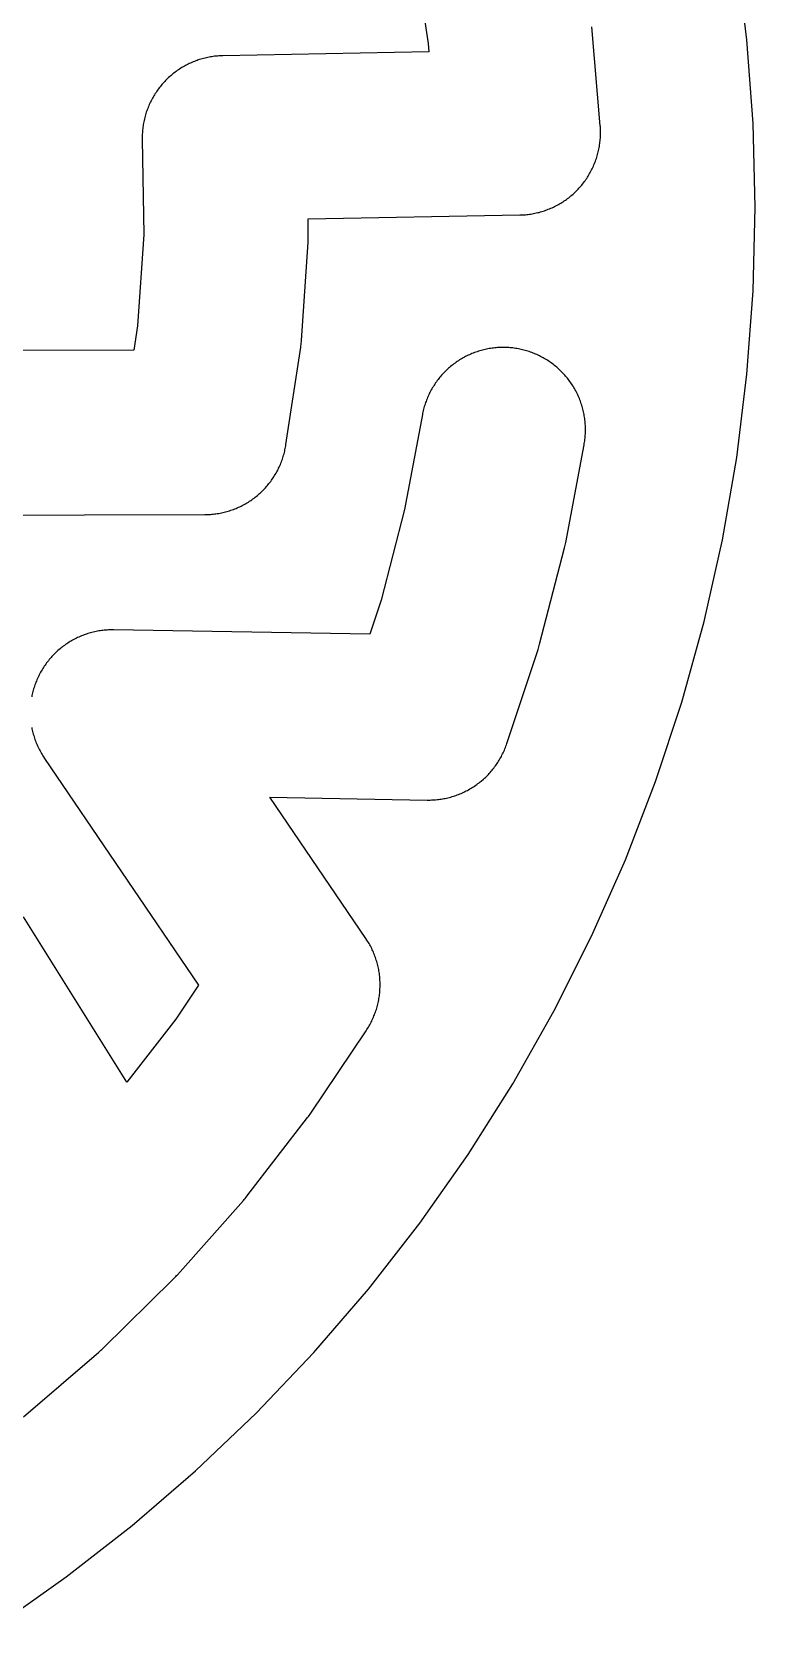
# Model space of a CAD drawing. Header units: millimetres. Extents: x -145 to 145, y -145 to 145.
# Drawn here: x 83.4 to 145, y -120.6 to 14.9 of the extents above; entities that cross this region are included whole.
import ezdxf

# ---------------------------------------------------------------- set-up
doc = ezdxf.new("R2010")
doc.units = ezdxf.units.MM
doc.layers.add('BOUNDARY', color=3, linetype='CONTINUOUS')
doc.layers.add('CORRIDORS', color=1, linetype='CONTINUOUS')

msp = doc.modelspace()

# ---------------------------------------------------------------- linework, layer by layer
at = {"layer": 'BOUNDARY'}
msp.add_lwpolyline([(80.558, -120.563), (86.376, -116.465), (91.987, -112.087), (97.376, -107.438), (102.53, -102.53), (107.438, -97.376), (112.087, -91.987), (116.465, -86.376), (120.563, -80.558), (124.371, -74.545), (127.879, -68.353), (131.078, -61.995), (133.963, -55.489), (136.524, -48.849), (138.756, -42.091), (140.655, -35.232), (142.214, -28.288), (143.431, -21.276), (144.302, -14.212), (144.825, -7.115), (145, 0), (144.825, 7.115), (144.302, 14.212), (143.431, 21.276)], dxfattribs=at)
at = {"layer": 'CORRIDORS'}
for points in [[(115.968, 21.782), (117.174, 13.909), (117.234, 13.191), (99.701, 12.869), (99.583, 12.866), (99.465, 12.86), (99.347, 12.853), (99.229, 12.844), (99.111, 12.833), (98.993, 12.82), (98.876, 12.805), (98.759, 12.788), (98.642, 12.768), (98.526, 12.747), (98.41, 12.724), (98.294, 12.699), (98.179, 12.672), (98.064, 12.644), (97.95, 12.613), (97.836, 12.58), (97.723, 12.545), (97.61, 12.509), (97.499, 12.47), (97.387, 12.43), (97.277, 12.388), (97.167, 12.344), (97.058, 12.298), (96.95, 12.25), (96.842, 12.2), (96.736, 12.149), (96.63, 12.096), (96.525, 12.041), (96.421, 11.984), (96.319, 11.926), (96.217, 11.865), (96.116, 11.803), (96.016, 11.74), (95.917, 11.674), (95.82, 11.608), (95.724, 11.539), (95.628, 11.469), (95.534, 11.397), (95.441, 11.324), (95.35, 11.249), (95.26, 11.172), (95.171, 11.094), (95.083, 11.015), (94.997, 10.934), (94.912, 10.851), (94.828, 10.767), (94.746, 10.682), (94.666, 10.595), (94.587, 10.508), (94.509, 10.418), (94.433, 10.328), (94.358, 10.236), (94.285, 10.143), (94.214, 10.048), (94.144, 9.953), (94.076, 9.856), (94.009, 9.758), (93.944, 9.659), (93.881, 9.559), (93.82, 9.458), (93.76, 9.356), (93.702, 9.253), (93.645, 9.149), (93.591, 9.044), (93.538, 8.938), (93.487, 8.831), (93.438, 8.724), (93.391, 8.615), (93.345, 8.506), (93.302, 8.396), (93.26, 8.285), (93.22, 8.174), (93.182, 8.062), (93.146, 7.949), (93.112, 7.836), (93.079, 7.722), (93.049, 7.608), (93.021, 7.493), (92.994, 7.378), (92.97, 7.262), (92.947, 7.146), (92.927, 7.029), (92.908, 6.912), (92.891, 6.795), (92.877, 6.678), (92.864, 6.56), (92.853, 6.442), (92.845, 6.324), (92.838, 6.206), (92.833, 6.088), (92.831, 5.97), (92.83, 5.851), (92.831, 5.753), (92.966, -2.331), (92.444, -10.101), (92.133, -12.152), (72.523, -12.19)], [(77.666, -26.18), (98.164, -26.14), (98.282, -26.139), (98.4, -26.136), (98.518, -26.13), (98.637, -26.123), (98.755, -26.114), (98.872, -26.103), (98.99, -26.089), (99.107, -26.074), (99.224, -26.057), (99.341, -26.038), (99.457, -26.017), (99.574, -25.994), (99.689, -25.969), (99.804, -25.942), (99.919, -25.913), (100.033, -25.882), (100.147, -25.849), (100.26, -25.814), (100.373, -25.778), (100.484, -25.739), (100.596, -25.699), (100.706, -25.657), (100.816, -25.612), (100.925, -25.566), (101.033, -25.519), (101.141, -25.469), (101.247, -25.418), (101.353, -25.364), (101.458, -25.309), (101.561, -25.252), (101.664, -25.194), (101.766, -25.134), (101.867, -25.072), (101.967, -25.008), (102.065, -24.943), (102.163, -24.876), (102.259, -24.807), (102.354, -24.737), (102.448, -24.665), (102.541, -24.591), (102.633, -24.516), (102.723, -24.44), (102.812, -24.362), (102.899, -24.282), (102.986, -24.201), (103.07, -24.119), (103.154, -24.035), (103.236, -23.95), (103.316, -23.863), (103.396, -23.775), (103.473, -23.686), (103.549, -23.595), (103.624, -23.503), (103.697, -23.41), (103.768, -23.316), (103.838, -23.22), (103.906, -23.123), (103.973, -23.026), (104.037, -22.927), (104.101, -22.827), (104.162, -22.725), (104.222, -22.623), (104.28, -22.52), (104.336, -22.416), (104.391, -22.311), (104.443, -22.205), (104.494, -22.098), (104.543, -21.991), (104.591, -21.882), (104.636, -21.773), (104.68, -21.663), (104.721, -21.552), (104.761, -21.441), (104.799, -21.329), (104.835, -21.216), (104.869, -21.103), (104.901, -20.989), (104.932, -20.875), (104.96, -20.76), (104.986, -20.644), (105.011, -20.529), (105.033, -20.412), (105.054, -20.296), (105.07, -20.192), (106.329, -11.912), (106.346, -11.795), (106.361, -11.678), (106.374, -11.56), (106.385, -11.442), (106.393, -11.329), (106.954, -2.973), (106.961, -2.855), (106.966, -2.737), (106.969, -2.618), (106.97, -2.5), (106.969, -2.387), (106.946, -1), (124.969, -0.669), (125.087, -0.666), (125.205, -0.66), (125.323, -0.653), (125.441, -0.644), (125.559, -0.633), (125.677, -0.62), (125.794, -0.605), (125.911, -0.588), (126.028, -0.568), (126.144, -0.547), (126.26, -0.524), (126.376, -0.499), (126.491, -0.472), (126.606, -0.444), (126.72, -0.413), (126.834, -0.38), (126.947, -0.345), (127.06, -0.309), (127.171, -0.27), (127.283, -0.23), (127.393, -0.188), (127.503, -0.144), (127.612, -0.098), (127.72, -0.05), (127.828, 0), (127.934, 0.051), (128.04, 0.104), (128.145, 0.159), (128.249, 0.216), (128.351, 0.274), (128.453, 0.335), (128.554, 0.397), (128.654, 0.46), (128.753, 0.526), (128.85, 0.592), (128.946, 0.661), (129.042, 0.731), (129.136, 0.803), (129.229, 0.876), (129.32, 0.951), (129.41, 1.028), (129.499, 1.106), (129.587, 1.185), (129.673, 1.266), (129.758, 1.349), (129.842, 1.433), (129.924, 1.518), (130.004, 1.605), (130.083, 1.692), (130.161, 1.782), (130.237, 1.872), (130.312, 1.964), (130.385, 2.057), (130.456, 2.152), (130.526, 2.247), (130.594, 2.344), (130.661, 2.442), (130.726, 2.541), (130.789, 2.641), (130.85, 2.742), (130.91, 2.844), (130.968, 2.947), (131.025, 3.051), (131.079, 3.156), (131.132, 3.262), (131.183, 3.369), (131.232, 3.476), (131.279, 3.585), (131.325, 3.694), (131.368, 3.804), (131.41, 3.915), (131.45, 4.026), (131.488, 4.138), (131.524, 4.251), (131.558, 4.364), (131.591, 4.478), (131.621, 4.592), (131.649, 4.707), (131.676, 4.822), (131.7, 4.938), (131.723, 5.054), (131.743, 5.171), (131.762, 5.288), (131.779, 5.405), (131.793, 5.522), (131.806, 5.64), (131.817, 5.758), (131.825, 5.876), (131.832, 5.994), (131.837, 6.112), (131.839, 6.23), (131.84, 6.349), (131.839, 6.467), (131.835, 6.585), (131.83, 6.704), (131.823, 6.822), (131.815, 6.92), (131.103, 15.333)], [(82.733, -102.854), (89.14, -97.353), (89.229, -97.275), (89.317, -97.196), (89.403, -97.115), (89.489, -97.032), (95.477, -91.142), (95.52, -91.1), (95.556, -91.063), (95.593, -91.027), (95.603, -91.016), (95.685, -90.931), (95.766, -90.844), (95.834, -90.768), (101.441, -84.455), (101.519, -84.366), (101.595, -84.276), (101.67, -84.184), (101.743, -84.092), (106.911, -77.415), (106.982, -77.32), (107.052, -77.225), (107.121, -77.128), (107.187, -77.031), (111.892, -70.021), (111.957, -69.922), (112.021, -69.822), (112.082, -69.721), (112.142, -69.619), (112.201, -69.516), (112.257, -69.413), (112.312, -69.308), (112.365, -69.202), (112.416, -69.095), (112.466, -68.988), (112.513, -68.879), (112.559, -68.77), (112.603, -68.66), (112.645, -68.55), (112.685, -68.438), (112.723, -68.326), (112.76, -68.214), (112.794, -68.101), (112.826, -67.987), (112.857, -67.873), (112.886, -67.758), (112.912, -67.643), (112.937, -67.527), (112.96, -67.411), (112.981, -67.294), (113, -67.177), (113.017, -67.06), (113.031, -66.943), (113.044, -66.825), (113.055, -66.708), (113.064, -66.59), (113.071, -66.471), (113.076, -66.353), (113.079, -66.235), (113.08, -66.117), (113.079, -65.998), (113.076, -65.88), (113.071, -65.762), (113.064, -65.644), (113.055, -65.526), (113.044, -65.408), (113.031, -65.29), (113.016, -65.173), (112.999, -65.056), (112.98, -64.939), (112.959, -64.823), (112.936, -64.707), (112.911, -64.591), (112.884, -64.476), (112.855, -64.361), (112.825, -64.247), (112.792, -64.133), (112.757, -64.02), (112.721, -63.907), (112.683, -63.795), (112.642, -63.684), (112.6, -63.573), (112.556, -63.463), (112.511, -63.354), (112.463, -63.246), (112.413, -63.139), (112.362, -63.032), (112.309, -62.926), (112.254, -62.821), (112.197, -62.718), (112.139, -62.615), (112.079, -62.513), (112.017, -62.412), (111.954, -62.312), (111.868, -62.183), (103.699, -50.175), (117.098, -50.409), (117.216, -50.41), (117.334, -50.409), (117.453, -50.406), (117.571, -50.401), (117.689, -50.394), (117.807, -50.385), (117.925, -50.374), (118.042, -50.362), (118.16, -50.347), (118.277, -50.33), (118.394, -50.311), (118.51, -50.29), (118.626, -50.267), (118.742, -50.243), (118.857, -50.216), (118.972, -50.187), (119.086, -50.157), (119.2, -50.124), (119.313, -50.09), (119.426, -50.053), (119.538, -50.015), (119.649, -49.975), (119.76, -49.933), (119.87, -49.889), (119.979, -49.843), (120.087, -49.796), (120.195, -49.746), (120.301, -49.695), (120.407, -49.642), (120.512, -49.588), (120.616, -49.531), (120.719, -49.473), (120.821, -49.413), (120.922, -49.351), (121.022, -49.288), (121.121, -49.222), (121.218, -49.156), (121.315, -49.087), (121.41, -49.017), (121.504, -48.946), (121.597, -48.872), (121.689, -48.798), (121.869, -48.644), (121.956, -48.564), (122.043, -48.483), (122.128, -48.401), (122.212, -48.318), (122.294, -48.232), (122.375, -48.146), (122.454, -48.058), (122.532, -47.969), (122.608, -47.879), (122.683, -47.787), (122.756, -47.694), (122.828, -47.6), (122.898, -47.504), (122.966, -47.408), (123.033, -47.31), (123.098, -47.211), (123.161, -47.111), (123.223, -47.011), (123.283, -46.909), (123.341, -46.806), (123.398, -46.702), (123.453, -46.597), (123.506, -46.491), (123.557, -46.384), (123.606, -46.277), (123.654, -46.168), (123.699, -46.059), (123.743, -45.949), (123.785, -45.839), (123.825, -45.727), (123.863, -45.618), (126.526, -37.607), (126.562, -37.495), (126.596, -37.381), (126.629, -37.268), (126.659, -37.154), (128.776, -28.982), (128.805, -28.868), (128.832, -28.752), (128.857, -28.637), (128.879, -28.52), (130.439, -20.223), (130.46, -20.107), (130.479, -19.99), (130.496, -19.873), (130.511, -19.756), (130.524, -19.638), (130.535, -19.52), (130.544, -19.402), (130.551, -19.284), (130.556, -19.166), (130.559, -19.048), (130.56, -18.929), (130.559, -18.811), (130.556, -18.693), (130.551, -18.575), (130.544, -18.456), (130.535, -18.339), (130.524, -18.221), (130.511, -18.103), (130.496, -17.986), (130.479, -17.869), (130.46, -17.752), (130.439, -17.635), (130.416, -17.519), (130.392, -17.404), (130.365, -17.288), (130.336, -17.174), (130.305, -17.059), (130.273, -16.946), (130.238, -16.832), (130.202, -16.72), (130.164, -16.608), (130.123, -16.497), (130.081, -16.386), (130.037, -16.276), (129.992, -16.167), (129.944, -16.059), (129.895, -15.951), (129.843, -15.845), (129.79, -15.739), (129.735, -15.634), (129.679, -15.53), (129.62, -15.427), (129.56, -15.325), (129.499, -15.224), (129.435, -15.124), (129.37, -15.026), (129.303, -14.928), (129.235, -14.831), (129.165, -14.736), (129.093, -14.642), (129.02, -14.549), (128.945, -14.457), (128.868, -14.367), (128.791, -14.278), (128.711, -14.19), (128.63, -14.104), (128.548, -14.019), (128.464, -13.935), (128.379, -13.853), (128.293, -13.772), (128.205, -13.693), (128.116, -13.615), (128.025, -13.539), (127.933, -13.464), (127.84, -13.391), (127.746, -13.32), (127.651, -13.25), (127.554, -13.181), (127.456, -13.115), (127.358, -13.05), (127.258, -12.986), (127.157, -12.925), (127.055, -12.865), (126.952, -12.807), (126.848, -12.75), (126.743, -12.695), (126.637, -12.642), (126.53, -12.591), (126.423, -12.542), (126.314, -12.495), (126.205, -12.449), (126.095, -12.405), (125.985, -12.363), (125.873, -12.323), (125.761, -12.285), (125.649, -12.249), (125.535, -12.214), (125.422, -12.182), (125.307, -12.152), (125.192, -12.123), (125.077, -12.096), (124.961, -12.072), (124.845, -12.049), (124.729, -12.028), (124.612, -12.009), (124.495, -11.993), (124.377, -11.978), (124.26, -11.965), (124.142, -11.954), (124.024, -11.945), (123.906, -11.939), (123.788, -11.934), (123.669, -11.931), (123.551, -11.93), (123.433, -11.931), (123.314, -11.934), (123.196, -11.939), (123.078, -11.947), (122.96, -11.956), (122.842, -11.967), (122.725, -11.98), (122.607, -11.995), (122.49, -12.012), (122.374, -12.031), (122.257, -12.052), (122.141, -12.075), (122.025, -12.1), (121.91, -12.127), (121.795, -12.156), (121.681, -12.187), (121.568, -12.22), (121.454, -12.254), (121.342, -12.291), (121.23, -12.329), (121.119, -12.37), (121.008, -12.412), (120.898, -12.456), (120.789, -12.502), (120.681, -12.549), (120.574, -12.599), (120.467, -12.65), (120.361, -12.704), (120.257, -12.759), (120.153, -12.815), (120.05, -12.874), (119.948, -12.934), (119.847, -12.996), (119.747, -13.059), (119.649, -13.125), (119.551, -13.192), (119.455, -13.26), (119.359, -13.33), (119.265, -13.402), (119.173, -13.476), (119.081, -13.551), (118.991, -13.627), (118.902, -13.705), (118.814, -13.784), (118.728, -13.865), (118.643, -13.948), (118.559, -14.032), (118.477, -14.117), (118.397, -14.203), (118.318, -14.291), (118.24, -14.381), (118.164, -14.471), (118.089, -14.563), (118.016, -14.656), (117.945, -14.751), (117.875, -14.846), (117.807, -14.943), (117.74, -15.041), (117.675, -15.139), (117.612, -15.239), (117.55, -15.341), (117.491, -15.443), (117.432, -15.546), (117.376, -15.65), (117.322, -15.755), (117.269, -15.861), (117.218, -15.967), (117.169, -16.075), (117.121, -16.183), (117.076, -16.293), (117.032, -16.403), (116.99, -16.513), (116.95, -16.625), (116.912, -16.737), (116.876, -16.849), (116.842, -16.963), (116.81, -17.077), (116.779, -17.191), (116.751, -17.306), (116.725, -17.421), (116.7, -17.537), (116.681, -17.637), (115.164, -25.704), (113.169, -33.406), (112.199, -36.321), (90.432, -35.941), (90.314, -35.94), (90.196, -35.941), (90.077, -35.944), (89.959, -35.949), (89.841, -35.956), (89.723, -35.965), (89.605, -35.976), (89.488, -35.988), (89.37, -36.003), (89.253, -36.02), (89.136, -36.039), (89.02, -36.06), (88.904, -36.083), (88.788, -36.107), (88.673, -36.134), (88.558, -36.163), (88.444, -36.193), (88.33, -36.226), (88.217, -36.26), (88.104, -36.297), (87.992, -36.335), (87.881, -36.375), (87.77, -36.417), (87.66, -36.461), (87.551, -36.507), (87.443, -36.554), (87.335, -36.604), (87.229, -36.655), (87.123, -36.708), (87.018, -36.762), (86.914, -36.819), (86.811, -36.877), (86.709, -36.937), (86.608, -36.999), (86.508, -37.062), (86.409, -37.128), (86.312, -37.194), (86.215, -37.263), (86.12, -37.333), (86.026, -37.404), (85.933, -37.478), (85.841, -37.552), (85.661, -37.706), (85.574, -37.786), (85.487, -37.867), (85.402, -37.949), (85.318, -38.032), (85.236, -38.118), (85.155, -38.204), (85.076, -38.292), (84.998, -38.381), (84.922, -38.471), (84.847, -38.563), (84.774, -38.656), (84.702, -38.75), (84.632, -38.846), (84.564, -38.942), (84.497, -39.04), (84.432, -39.139), (84.369, -39.239), (84.307, -39.339), (84.247, -39.441), (84.189, -39.544), (84.132, -39.648), (84.077, -39.753), (84.024, -39.859), (83.973, -39.966), (83.924, -40.073), (83.876, -40.182), (83.831, -40.291), (83.787, -40.401), (83.745, -40.511), (83.705, -40.623), (83.667, -40.735), (83.63, -40.847), (83.596, -40.96), (83.563, -41.074), (83.533, -41.188), (83.504, -41.303), (83.477, -41.418), (83.453, -41.534), (83.43, -41.65)], [(83.431, -44.238), (83.454, -44.354), (83.479, -44.47), (83.506, -44.585), (83.535, -44.7), (83.566, -44.814), (83.598, -44.928), (83.633, -45.041), (83.669, -45.154), (83.708, -45.266), (83.748, -45.377), (83.79, -45.488), (83.834, -45.597), (83.88, -45.707), (83.928, -45.815), (83.977, -45.922), (84.028, -46.029), (84.082, -46.135), (84.136, -46.239), (84.193, -46.343), (84.251, -46.446), (84.312, -46.548), (84.373, -46.649), (84.437, -46.749), (84.522, -46.877), (97.632, -66.147), (95.697, -69.029), (91.531, -74.411), (82.724, -60.337)]]:
    msp.add_lwpolyline(points, dxfattribs=at)

doc.saveas('drawing.dxf')
